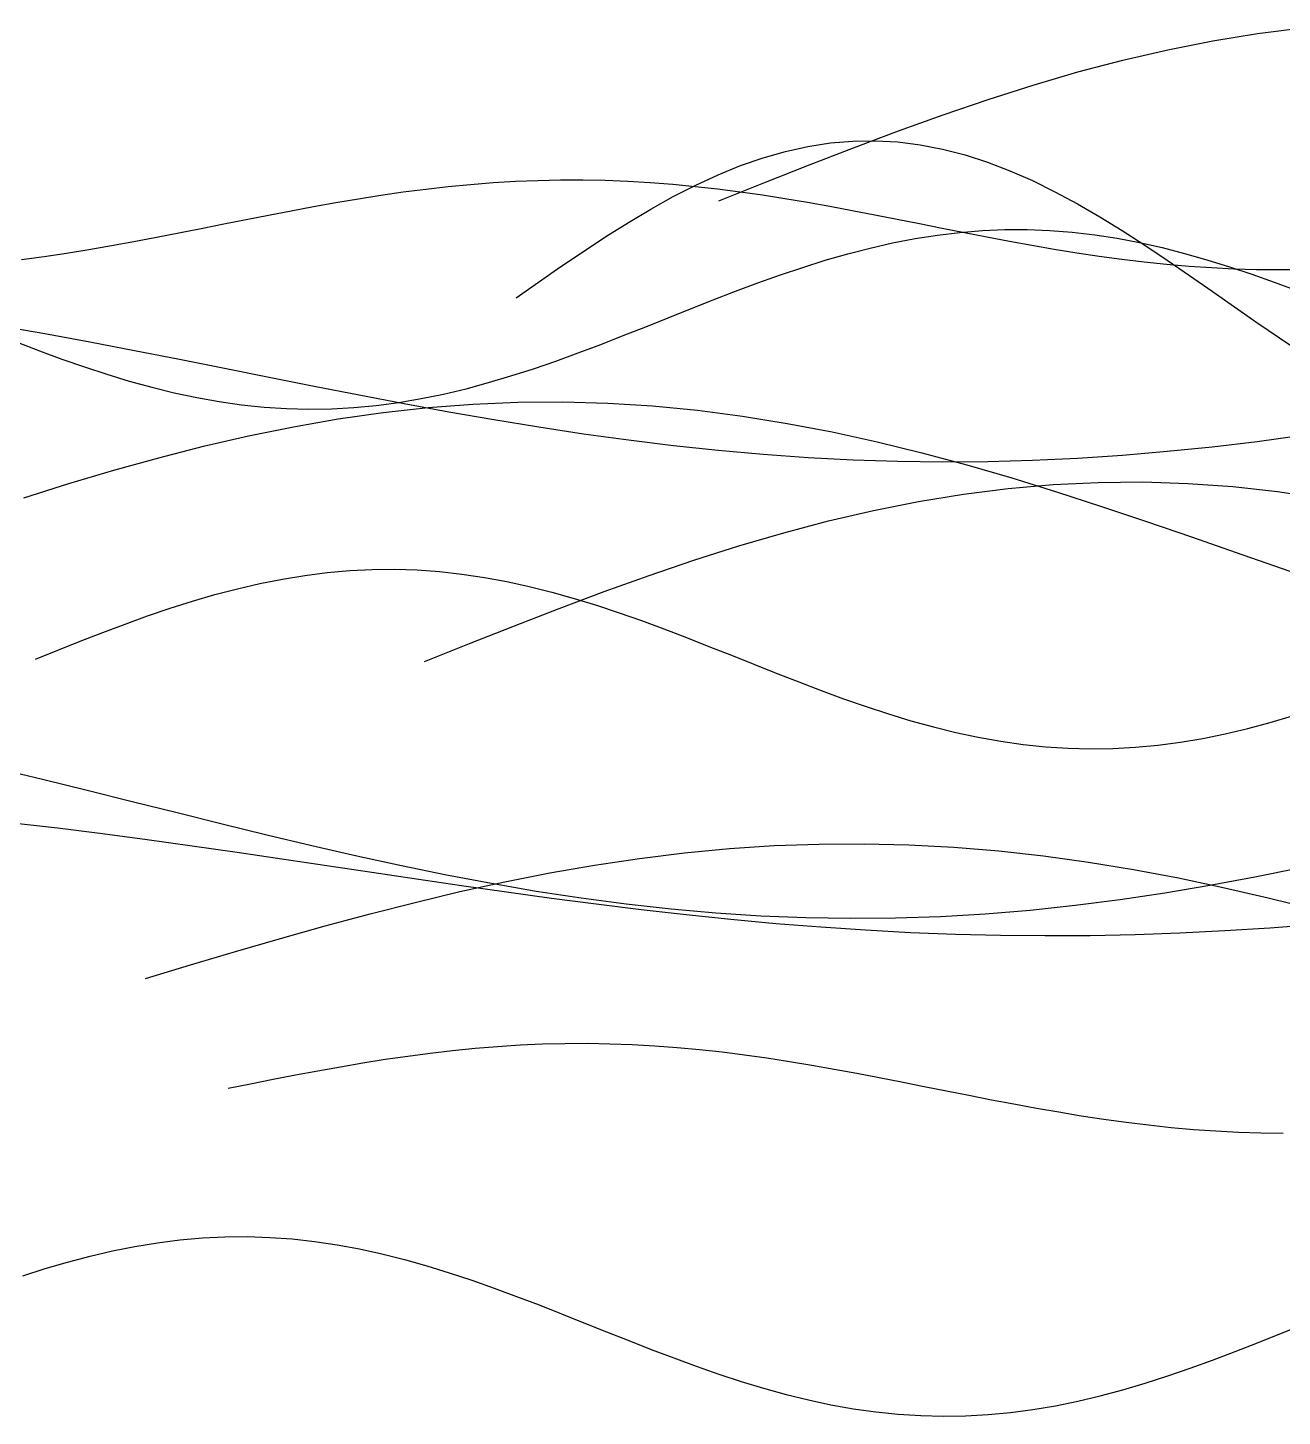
# Model space of a CAD drawing. Header units: metres. Extents: x -249 to 352, y -252 to 258.
# Drawn here: x -186.5 to -130.7, y 195.5 to 257.3 of the extents above; entities that cross this region are included whole.
import ezdxf

# ---------------------------------------------------------------- set-up
doc = ezdxf.new("R2010")
doc.units = ezdxf.units.M

msp = doc.modelspace()

# ---------------------------------------------------------------- linework, layer by layer
for p, q in [((-131.753, 257.07, -433.013), (-129.753, 257.322, -433.013)), ((-135.753, 256.346, -433.013), (-133.753, 256.744, -433.013)), ((-133.753, 256.744, -433.013), (-131.753, 257.07, -433.013)), ((-137.753, 255.881, -433.013), (-135.753, 256.346, -433.013)), ((-139.753, 255.353, -433.013), (-137.753, 255.881, -433.013)), ((-141.753, 254.768, -433.013), (-139.753, 255.353, -433.013)), ((-143.753, 254.131, -433.013), (-141.753, 254.768, -433.013)), ((-145.753, 253.449, -433.013), (-143.753, 254.131, -433.013)), ((-147.753, 252.729, -433.013), (-145.753, 253.449, -433.013)), ((-149.753, 251.978, -433.013), (-147.753, 252.729, -433.013)), ((-153.781, 251.533, -433.013), (-152.781, 251.818, -433.013)), ((-152.781, 251.818, -433.013), (-151.781, 252.039, -433.013)), ((-151.781, 252.039, -433.013), (-150.781, 252.192, -433.013)), ((-151.753, 251.203, -433.013), (-149.753, 251.978, -433.013)), ((-150.781, 252.192, -433.013), (-149.781, 252.277, -433.013)), ((-149.781, 252.277, -433.013), (-148.781, 252.291, -433.013)), ((-148.781, 252.291, -433.013), (-147.781, 252.236, -433.013)), ((-147.781, 252.236, -433.013), (-146.781, 252.111, -433.013)), ((-146.781, 252.111, -433.013), (-145.781, 251.918, -433.013)), ((-145.781, 251.918, -433.013), (-144.781, 251.659, -433.013)), ((-155.781, 250.777, -433.013), (-154.781, 251.184, -433.013)), ((-154.781, 251.184, -433.013), (-153.781, 251.533, -433.013)), ((-153.753, 250.413, -433.013), (-151.753, 251.203, -433.013)), ((-144.781, 251.659, -433.013), (-143.781, 251.337, -433.013)), ((-143.781, 251.337, -433.013), (-142.781, 250.954, -433.013)), ((-165.806, 250.426, -433.013), (-164.806, 250.486, -433.013)), ((-164.806, 250.486, -433.013), (-163.806, 250.526, -433.013)), ((-163.806, 250.526, -433.013), (-162.806, 250.547, -433.013)), ((-162.806, 250.547, -433.013), (-161.806, 250.548, -433.013)), ((-161.806, 250.548, -433.013), (-160.806, 250.529, -433.013)), ((-160.806, 250.529, -433.013), (-159.806, 250.49, -433.013)), ((-159.806, 250.49, -433.013), (-158.806, 250.431, -433.013)), ((-156.781, 250.316, -433.013), (-155.781, 250.777, -433.013)), ((-142.781, 250.954, -433.013), (-141.781, 250.514, -433.013)), ((-141.781, 250.514, -433.013), (-140.781, 250.022, -433.013)), ((-171.806, 249.707, -433.013), (-170.806, 249.864, -433.013)), ((-170.806, 249.864, -433.013), (-169.806, 250.008, -433.013)), ((-169.806, 250.008, -433.013), (-168.806, 250.137, -433.013)), ((-168.806, 250.137, -433.013), (-167.806, 250.251, -433.013)), ((-167.806, 250.251, -433.013), (-166.806, 250.347, -433.013)), ((-166.806, 250.347, -433.013), (-165.806, 250.426, -433.013)), ((-158.806, 250.431, -433.013), (-157.806, 250.354, -433.013)), ((-157.806, 250.354, -433.013), (-156.806, 250.259, -433.013)), ((-157.781, 249.804, -433.013), (-156.781, 250.316, -433.013)), ((-156.806, 250.259, -433.013), (-155.806, 250.147, -433.013)), ((-155.806, 250.147, -433.013), (-154.806, 250.019, -433.013)), ((-155.753, 249.614, -433.013), (-153.753, 250.413, -433.013)), ((-154.806, 250.019, -433.013), (-153.806, 249.876, -433.013)), ((-153.806, 249.876, -433.013), (-152.806, 249.72, -433.013)), ((-140.781, 250.022, -433.013), (-139.781, 249.483, -433.013)), ((-174.806, 249.173, -433.013), (-173.806, 249.36, -433.013)), ((-173.806, 249.36, -433.013), (-172.806, 249.538, -433.013)), ((-172.806, 249.538, -433.013), (-171.806, 249.707, -433.013)), ((-159.781, 248.65, -433.013), (-158.781, 249.247, -433.013)), ((-158.781, 249.247, -433.013), (-157.781, 249.804, -433.013)), ((-152.806, 249.72, -433.013), (-151.806, 249.552, -433.013)), ((-151.806, 249.552, -433.013), (-150.806, 249.374, -433.013)), ((-150.806, 249.374, -433.013), (-149.806, 249.188, -433.013)), ((-139.781, 249.483, -433.013), (-138.781, 248.903, -433.013)), ((-177.806, 248.584, -433.013), (-176.806, 248.783, -433.013)), ((-176.806, 248.783, -433.013), (-175.806, 248.98, -433.013)), ((-175.806, 248.98, -433.013), (-174.806, 249.173, -433.013)), ((-160.781, 248.02, -433.013), (-159.781, 248.65, -433.013)), ((-149.806, 249.188, -433.013), (-148.806, 248.996, -433.013)), ((-148.806, 248.996, -433.013), (-147.806, 248.799, -433.013)), ((-147.806, 248.799, -433.013), (-146.806, 248.599, -433.013)), ((-138.781, 248.903, -433.013), (-137.781, 248.286, -433.013)), ((-180.806, 247.991, -433.013), (-179.806, 248.186, -433.013)), ((-179.806, 248.186, -433.013), (-178.806, 248.384, -433.013)), ((-178.806, 248.384, -433.013), (-177.806, 248.584, -433.013)), ((-161.781, 247.363, -433.013), (-160.781, 248.02, -433.013)), ((-147.009, 247.932, -433.013), (-146.009, 248.089, -433.013)), ((-146.806, 248.599, -433.013), (-145.806, 248.4, -433.013)), ((-146.009, 248.089, -433.013), (-145.009, 248.208, -433.013)), ((-145.806, 248.4, -433.013), (-144.806, 248.201, -433.013)), ((-145.009, 248.208, -433.013), (-144.009, 248.289, -433.013)), ((-144.806, 248.201, -433.013), (-143.806, 248.006, -433.013)), ((-144.009, 248.289, -433.013), (-143.009, 248.331, -433.013)), ((-143.806, 248.006, -433.013), (-142.806, 247.817, -433.013)), ((-143.009, 248.331, -433.013), (-142.009, 248.333, -433.013)), ((-142.009, 248.333, -433.013), (-141.009, 248.294, -433.013)), ((-141.009, 248.294, -433.013), (-140.009, 248.216, -433.013)), ((-140.009, 248.216, -433.013), (-139.009, 248.1, -433.013)), ((-139.009, 248.1, -433.013), (-138.009, 247.945, -433.013)), ((-137.781, 248.286, -433.013), (-136.781, 247.639, -433.013)), ((-184.806, 247.287, -433.013), (-183.806, 247.449, -433.013)), ((-183.806, 247.449, -433.013), (-182.806, 247.621, -433.013)), ((-182.806, 247.621, -433.013), (-181.806, 247.802, -433.013)), ((-181.806, 247.802, -433.013), (-180.806, 247.991, -433.013)), ((-150.009, 247.253, -433.013), (-149.009, 247.511, -433.013)), ((-149.009, 247.511, -433.013), (-148.009, 247.738, -433.013)), ((-148.009, 247.738, -433.013), (-147.009, 247.932, -433.013)), ((-142.806, 247.817, -433.013), (-141.806, 247.635, -433.013)), ((-141.806, 247.635, -433.013), (-140.806, 247.462, -433.013)), ((-140.806, 247.462, -433.013), (-139.806, 247.3, -433.013)), ((-138.009, 247.945, -433.013), (-137.009, 247.755, -433.013)), ((-137.009, 247.755, -433.013), (-136.009, 247.531, -433.013)), ((-136.781, 247.639, -433.013), (-135.781, 246.969, -433.013)), ((-136.009, 247.531, -433.013), (-135.009, 247.274, -433.013)), ((-186.806, 247.004, -433.013), (-185.806, 247.139, -433.013)), ((-185.806, 247.139, -433.013), (-184.806, 247.287, -433.013)), ((-162.781, 246.685, -433.013), (-161.781, 247.363, -433.013)), ((-152.009, 246.651, -433.013), (-151.009, 246.965, -433.013)), ((-151.009, 246.965, -433.013), (-150.009, 247.253, -433.013)), ((-139.806, 247.3, -433.013), (-138.806, 247.15, -433.013)), ((-138.806, 247.15, -433.013), (-137.806, 247.015, -433.013)), ((-137.806, 247.015, -433.013), (-136.806, 246.894, -433.013)), ((-136.806, 246.894, -433.013), (-135.806, 246.791, -433.013)), ((-135.806, 246.791, -433.013), (-134.806, 246.704, -433.013)), ((-135.781, 246.969, -433.013), (-134.781, 246.282, -433.013)), ((-135.009, 247.274, -433.013), (-134.009, 246.989, -433.013)), ((-134.009, 246.989, -433.013), (-133.009, 246.676, -433.013)), ((-163.781, 245.993, -433.013), (-162.781, 246.685, -433.013)), ((-154.009, 245.956, -433.013), (-153.009, 246.313, -433.013)), ((-153.009, 246.313, -433.013), (-152.009, 246.651, -433.013)), ((-134.806, 246.704, -433.013), (-133.806, 246.637, -433.013)), ((-134.781, 246.282, -433.013), (-133.781, 245.585, -433.013)), ((-133.806, 246.637, -433.013), (-132.806, 246.588, -433.013)), ((-133.009, 246.676, -433.013), (-132.009, 246.341, -433.013)), ((-132.806, 246.588, -433.013), (-131.806, 246.559, -433.013)), ((-132.009, 246.341, -433.013), (-131.009, 245.985, -433.013)), ((-131.806, 246.559, -433.013), (-130.806, 246.55, -433.013)), ((-130.806, 246.55, -433.013), (-129.806, 246.561, -433.013)), ((-164.781, 245.294, -433.013), (-163.781, 245.993, -433.013)), ((-156.009, 245.197, -433.013), (-155.009, 245.583, -433.013)), ((-155.009, 245.583, -433.013), (-154.009, 245.956, -433.013)), ((-133.781, 245.585, -433.013), (-132.781, 244.885, -433.013)), ((-131.009, 245.985, -433.013), (-130.009, 245.613, -433.013)), ((-157.009, 244.803, -433.013), (-156.009, 245.197, -433.013)), ((-159.009, 244.004, -433.013), (-158.009, 244.404, -433.013)), ((-158.009, 244.404, -433.013), (-157.009, 244.803, -433.013)), ((-132.781, 244.885, -433.013), (-131.781, 244.19, -433.013)), ((-187.773, 244.053, -433.013), (-185.773, 243.7, -433.013)), ((-185.773, 243.7, -433.013), (-183.773, 243.331, -433.013)), ((-160.009, 243.608, -433.013), (-159.009, 244.004, -433.013)), ((-131.781, 244.19, -433.013), (-130.781, 243.505, -433.013)), ((-187.009, 243.315, -433.013), (-186.009, 242.934, -433.013)), ((-183.773, 243.331, -433.013), (-181.773, 242.948, -433.013)), ((-162.009, 242.841, -433.013), (-161.009, 243.219, -433.013)), ((-161.009, 243.219, -433.013), (-160.009, 243.608, -433.013)), ((-130.781, 243.505, -433.013), (-129.781, 242.839, -433.013)), ((-186.009, 242.934, -433.013), (-185.009, 242.567, -433.013)), ((-185.009, 242.567, -433.013), (-184.009, 242.217, -433.013)), ((-181.773, 242.948, -433.013), (-179.773, 242.555, -433.013)), ((-179.773, 242.555, -433.013), (-177.773, 242.157, -433.013)), ((-164.009, 242.134, -433.013), (-163.009, 242.478, -433.013)), ((-163.009, 242.478, -433.013), (-162.009, 242.841, -433.013)), ((-184.009, 242.217, -433.013), (-183.009, 241.889, -433.013)), ((-183.009, 241.889, -433.013), (-182.009, 241.586, -433.013)), ((-177.773, 242.157, -433.013), (-175.773, 241.757, -433.013)), ((-165.009, 241.812, -433.013), (-164.009, 242.134, -433.013)), ((-182.009, 241.586, -433.013), (-181.009, 241.31, -433.013)), ((-181.009, 241.31, -433.013), (-180.009, 241.064, -433.013)), ((-175.773, 241.757, -433.013), (-173.773, 241.36, -433.013)), ((-173.773, 241.36, -433.013), (-171.773, 240.969, -433.013)), ((-168.009, 241.008, -433.013), (-167.009, 241.246, -433.013)), ((-167.009, 241.246, -433.013), (-166.009, 241.515, -433.013)), ((-166.009, 241.515, -433.013), (-165.009, 241.812, -433.013)), ((-180.009, 241.064, -433.013), (-179.009, 240.85, -433.013)), ((-179.009, 240.85, -433.013), (-178.009, 240.672, -433.013)), ((-178.009, 240.672, -433.013), (-177.009, 240.53, -433.013)), ((-171.773, 240.969, -433.013), (-169.773, 240.588, -433.013)), ((-171.009, 240.501, -433.013), (-170.009, 240.633, -433.013)), ((-170.009, 240.633, -433.013), (-169.009, 240.803, -433.013)), ((-169.773, 240.588, -433.013), (-167.773, 240.221, -433.013)), ((-169.009, 240.803, -433.013), (-168.009, 241.008, -433.013)), ((-166.702, 240.558, -433.013), (-164.702, 240.642, -433.013)), ((-164.702, 240.642, -433.013), (-162.702, 240.657, -433.013)), ((-162.702, 240.657, -433.013), (-160.702, 240.602, -433.013)), ((-160.702, 240.602, -433.013), (-158.702, 240.477, -433.013)), ((-177.009, 240.53, -433.013), (-176.009, 240.427, -433.013)), ((-176.009, 240.427, -433.013), (-175.009, 240.362, -433.013)), ((-175.009, 240.362, -433.013), (-174.009, 240.337, -433.013)), ((-174.009, 240.337, -433.013), (-173.009, 240.352, -433.013)), ((-173.009, 240.352, -433.013), (-172.009, 240.407, -433.013)), ((-172.702, 239.898, -433.013), (-170.702, 240.184, -433.013)), ((-172.009, 240.407, -433.013), (-171.009, 240.501, -433.013)), ((-170.702, 240.184, -433.013), (-168.702, 240.405, -433.013)), ((-168.702, 240.405, -433.013), (-166.702, 240.558, -433.013)), ((-167.773, 240.221, -433.013), (-165.773, 239.871, -433.013)), ((-158.702, 240.477, -433.013), (-156.702, 240.284, -433.013)), ((-156.702, 240.284, -433.013), (-154.702, 240.025, -433.013)), ((-154.702, 240.025, -433.013), (-152.702, 239.702, -433.013)), ((-176.702, 239.143, -433.013), (-174.702, 239.55, -433.013)), ((-174.702, 239.55, -433.013), (-172.702, 239.898, -433.013)), ((-165.773, 239.871, -433.013), (-163.773, 239.543, -433.013)), ((-163.773, 239.543, -433.013), (-161.773, 239.24, -433.013)), ((-152.702, 239.702, -433.013), (-150.702, 239.319, -433.013)), ((-178.702, 238.681, -433.013), (-176.702, 239.143, -433.013)), ((-161.773, 239.24, -433.013), (-159.773, 238.964, -433.013)), ((-159.773, 238.964, -433.013), (-157.773, 238.718, -433.013)), ((-150.702, 239.319, -433.013), (-148.702, 238.88, -433.013)), ((-148.702, 238.88, -433.013), (-146.702, 238.388, -433.013)), ((-133.773, 238.662, -433.013), (-131.773, 238.9, -433.013)), ((-131.773, 238.9, -433.013), (-129.773, 239.169, -433.013)), ((-182.702, 237.612, -433.013), (-180.702, 238.169, -433.013)), ((-180.702, 238.169, -433.013), (-178.702, 238.681, -433.013)), ((-157.773, 238.718, -433.013), (-155.773, 238.504, -433.013)), ((-155.773, 238.504, -433.013), (-153.773, 238.326, -433.013)), ((-153.773, 238.326, -433.013), (-151.773, 238.184, -433.013)), ((-151.773, 238.184, -433.013), (-149.773, 238.081, -433.013)), ((-146.702, 238.388, -433.013), (-144.702, 237.849, -433.013)), ((-141.773, 238.061, -433.013), (-139.773, 238.155, -433.013)), ((-139.773, 238.155, -433.013), (-137.773, 238.288, -433.013)), ((-137.773, 238.288, -433.013), (-135.773, 238.457, -433.013)), ((-135.773, 238.457, -433.013), (-133.773, 238.662, -433.013)), ((-184.702, 237.016, -433.013), (-182.702, 237.612, -433.013)), ((-149.773, 238.081, -433.013), (-147.773, 238.016, -433.013)), ((-147.773, 238.016, -433.013), (-145.773, 237.991, -433.013)), ((-145.773, 237.991, -433.013), (-143.773, 238.006, -433.013)), ((-144.702, 237.849, -433.013), (-142.702, 237.268, -433.013)), ((-143.773, 238.006, -433.013), (-141.773, 238.061, -433.013)), ((-186.702, 236.386, -433.013), (-184.702, 237.016, -433.013)), ((-142.859, 236.802, -433.013), (-140.859, 236.977, -433.013)), ((-142.702, 237.268, -433.013), (-140.702, 236.652, -433.013)), ((-140.859, 236.977, -433.013), (-138.859, 237.073, -433.013)), ((-138.859, 237.073, -433.013), (-136.859, 237.09, -433.013)), ((-136.859, 237.09, -433.013), (-134.859, 237.026, -433.013)), ((-134.859, 237.026, -433.013), (-132.859, 236.884, -433.013)), ((-132.859, 236.884, -433.013), (-130.859, 236.663, -433.013)), ((-146.859, 236.223, -433.013), (-144.859, 236.549, -433.013)), ((-144.859, 236.549, -433.013), (-142.859, 236.802, -433.013)), ((-140.702, 236.652, -433.013), (-138.702, 236.005, -433.013)), ((-130.859, 236.663, -433.013), (-128.859, 236.367, -433.013)), ((-150.859, 235.36, -433.013), (-148.859, 235.825, -433.013)), ((-148.859, 235.825, -433.013), (-146.859, 236.223, -433.013)), ((-138.702, 236.005, -433.013), (-136.702, 235.335, -433.013)), ((-152.859, 234.832, -433.013), (-150.859, 235.36, -433.013)), ((-136.702, 235.335, -433.013), (-134.702, 234.648, -433.013)), ((-154.859, 234.247, -433.013), (-152.859, 234.832, -433.013)), ((-134.702, 234.648, -433.013), (-132.702, 233.951, -433.013)), ((-156.859, 233.61, -433.013), (-154.859, 234.247, -433.013)), ((-132.702, 233.951, -433.013), (-130.702, 233.251, -433.013)), ((-172.193, 233.146, -433.013), (-171.193, 233.194, -433.013)), ((-171.193, 233.194, -433.013), (-170.193, 233.202, -433.013)), ((-170.193, 233.202, -433.013), (-169.193, 233.171, -433.013)), ((-169.193, 233.171, -433.013), (-168.193, 233.099, -433.013)), ((-158.859, 232.928, -433.013), (-156.859, 233.61, -433.013)), ((-130.702, 233.251, -433.013), (-128.702, 232.556, -433.013)), ((-177.193, 232.337, -433.013), (-176.193, 232.57, -433.013)), ((-176.193, 232.57, -433.013), (-175.193, 232.769, -433.013)), ((-175.193, 232.769, -433.013), (-174.193, 232.932, -433.013)), ((-174.193, 232.932, -433.013), (-173.193, 233.058, -433.013)), ((-173.193, 233.058, -433.013), (-172.193, 233.146, -433.013)), ((-168.193, 233.099, -433.013), (-167.193, 232.989, -433.013)), ((-167.193, 232.989, -433.013), (-166.193, 232.841, -433.013)), ((-166.193, 232.841, -433.013), (-165.193, 232.657, -433.013)), ((-165.193, 232.657, -433.013), (-164.193, 232.438, -433.013)), ((-160.859, 232.208, -433.013), (-158.859, 232.928, -433.013)), ((-179.193, 231.781, -433.013), (-178.193, 232.073, -433.013)), ((-178.193, 232.073, -433.013), (-177.193, 232.337, -433.013)), ((-164.193, 232.438, -433.013), (-163.193, 232.187, -433.013)), ((-163.193, 232.187, -433.013), (-162.193, 231.906, -433.013)), ((-162.859, 231.457, -433.013), (-160.859, 232.208, -433.013)), ((-181.193, 231.122, -433.013), (-180.193, 231.463, -433.013)), ((-180.193, 231.463, -433.013), (-179.193, 231.781, -433.013)), ((-164.859, 230.682, -433.013), (-162.859, 231.457, -433.013)), ((-162.193, 231.906, -433.013), (-161.193, 231.598, -433.013)), ((-161.193, 231.598, -433.013), (-160.193, 231.266, -433.013)), ((-183.193, 230.386, -433.013), (-182.193, 230.762, -433.013)), ((-182.193, 230.762, -433.013), (-181.193, 231.122, -433.013)), ((-160.193, 231.266, -433.013), (-159.193, 230.914, -433.013)), ((-159.193, 230.914, -433.013), (-158.193, 230.544, -433.013)), ((-184.193, 229.999, -433.013), (-183.193, 230.386, -433.013)), ((-166.859, 229.892, -433.013), (-164.859, 230.682, -433.013)), ((-158.193, 230.544, -433.013), (-157.193, 230.161, -433.013)), ((-157.193, 230.161, -433.013), (-156.193, 229.769, -433.013)), ((-186.193, 229.204, -433.013), (-185.193, 229.603, -433.013)), ((-185.193, 229.603, -433.013), (-184.193, 229.999, -433.013)), ((-168.859, 229.093, -433.013), (-166.859, 229.892, -433.013)), ((-156.193, 229.769, -433.013), (-155.193, 229.37, -433.013)), ((-155.193, 229.37, -433.013), (-154.193, 228.971, -433.013)), ((-154.193, 228.971, -433.013), (-153.193, 228.573, -433.013)), ((-153.193, 228.573, -433.013), (-152.193, 228.182, -433.013)), ((-152.193, 228.182, -433.013), (-151.193, 227.801, -433.013)), ((-151.193, 227.801, -433.013), (-150.193, 227.434, -433.013)), ((-150.193, 227.434, -433.013), (-149.193, 227.085, -433.013)), ((-149.193, 227.085, -433.013), (-148.193, 226.757, -433.013)), ((-148.193, 226.757, -433.013), (-147.193, 226.453, -433.013)), ((-147.193, 226.453, -433.013), (-146.193, 226.177, -433.013)), ((-132.193, 226.113, -433.013), (-131.193, 226.382, -433.013)), ((-131.193, 226.382, -433.013), (-130.193, 226.679, -433.013)), ((-146.193, 226.177, -433.013), (-145.193, 225.931, -433.013)), ((-145.193, 225.931, -433.013), (-144.193, 225.718, -433.013)), ((-134.193, 225.67, -433.013), (-133.193, 225.875, -433.013)), ((-133.193, 225.875, -433.013), (-132.193, 226.113, -433.013)), ((-144.193, 225.718, -433.013), (-143.193, 225.539, -433.013)), ((-143.193, 225.539, -433.013), (-142.193, 225.398, -433.013)), ((-142.193, 225.398, -433.013), (-141.193, 225.294, -433.013)), ((-141.193, 225.294, -433.013), (-140.193, 225.229, -433.013)), ((-140.193, 225.229, -433.013), (-139.193, 225.204, -433.013)), ((-139.193, 225.204, -433.013), (-138.193, 225.219, -433.013)), ((-138.193, 225.219, -433.013), (-137.193, 225.274, -433.013)), ((-137.193, 225.274, -433.013), (-136.193, 225.368, -433.013)), ((-136.193, 225.368, -433.013), (-135.193, 225.501, -433.013)), ((-135.193, 225.501, -433.013), (-134.193, 225.67, -433.013)), ((-187.88, 224.329, -433.013), (-185.88, 223.851, -433.013)), ((-185.88, 223.851, -433.013), (-183.88, 223.36, -433.013)), ((-183.88, 223.36, -433.013), (-181.88, 222.862, -433.013)), ((-181.88, 222.862, -433.013), (-179.88, 222.363, -433.013)), ((-179.88, 222.363, -433.013), (-177.88, 221.866, -433.013)), ((-187.21, 221.91, -433.013), (-185.21, 221.679, -433.013)), ((-185.21, 221.679, -433.013), (-183.21, 221.43, -433.013)), ((-183.21, 221.43, -433.013), (-181.21, 221.166, -433.013)), ((-177.88, 221.866, -433.013), (-175.88, 221.377, -433.013)), ((-181.21, 221.166, -433.013), (-179.21, 220.889, -433.013)), ((-179.21, 220.889, -433.013), (-177.21, 220.601, -433.013)), ((-175.88, 221.377, -433.013), (-173.88, 220.901, -433.013)), ((-173.88, 220.901, -433.013), (-171.88, 220.442, -433.013)), ((-155.282, 220.761, -433.013), (-153.282, 220.892, -433.013)), ((-153.282, 220.892, -433.013), (-151.282, 220.964, -433.013)), ((-151.282, 220.964, -433.013), (-149.282, 220.977, -433.013)), ((-149.282, 220.977, -433.013), (-147.282, 220.929, -433.013)), ((-147.282, 220.929, -433.013), (-145.282, 220.822, -433.013)), ((-145.282, 220.822, -433.013), (-143.282, 220.657, -433.013)), ((-177.21, 220.601, -433.013), (-175.21, 220.307, -433.013)), ((-175.21, 220.307, -433.013), (-173.21, 220.008, -433.013)), ((-171.88, 220.442, -433.013), (-169.88, 220.005, -433.013)), ((-161.282, 220.028, -433.013), (-159.282, 220.326, -433.013)), ((-159.282, 220.326, -433.013), (-157.282, 220.571, -433.013)), ((-157.282, 220.571, -433.013), (-155.282, 220.761, -433.013)), ((-143.282, 220.657, -433.013), (-141.282, 220.435, -433.013)), ((-141.282, 220.435, -433.013), (-139.282, 220.158, -433.013)), ((-173.21, 220.008, -433.013), (-171.21, 219.708, -433.013)), ((-171.21, 219.708, -433.013), (-169.21, 219.41, -433.013)), ((-169.88, 220.005, -433.013), (-167.88, 219.595, -433.013)), ((-167.88, 219.595, -433.013), (-165.88, 219.216, -433.013)), ((-165.282, 219.283, -433.013), (-163.282, 219.679, -433.013)), ((-163.282, 219.679, -433.013), (-161.282, 220.028, -433.013)), ((-139.282, 220.158, -433.013), (-137.282, 219.83, -433.013)), ((-137.282, 219.83, -433.013), (-135.282, 219.453, -433.013)), ((-131.88, 219.498, -433.013), (-129.88, 219.901, -433.013)), ((-169.21, 219.41, -433.013), (-167.21, 219.117, -433.013)), ((-167.282, 218.844, -433.013), (-165.282, 219.283, -433.013)), ((-167.21, 219.117, -433.013), (-165.21, 218.831, -433.013)), ((-165.88, 219.216, -433.013), (-163.88, 218.871, -433.013)), ((-135.88, 218.791, -433.013), (-133.88, 219.127, -433.013)), ((-135.282, 219.453, -433.013), (-133.282, 219.032, -433.013)), ((-133.88, 219.127, -433.013), (-131.88, 219.498, -433.013)), ((-133.282, 219.032, -433.013), (-131.282, 218.57, -433.013)), ((-171.282, 217.856, -433.013), (-169.282, 218.367, -433.013)), ((-169.282, 218.367, -433.013), (-167.282, 218.844, -433.013)), ((-165.21, 218.831, -433.013), (-163.21, 218.556, -433.013)), ((-163.88, 218.871, -433.013), (-161.88, 218.563, -433.013)), ((-163.21, 218.556, -433.013), (-161.21, 218.294, -433.013)), ((-161.88, 218.563, -433.013), (-159.88, 218.297, -433.013)), ((-139.88, 218.237, -433.013), (-137.88, 218.493, -433.013)), ((-137.88, 218.493, -433.013), (-135.88, 218.791, -433.013)), ((-131.282, 218.57, -433.013), (-129.282, 218.072, -433.013)), ((-173.282, 217.316, -433.013), (-171.282, 217.856, -433.013)), ((-161.21, 218.294, -433.013), (-159.21, 218.048, -433.013)), ((-159.88, 218.297, -433.013), (-157.88, 218.074, -433.013)), ((-159.21, 218.048, -433.013), (-157.21, 217.82, -433.013)), ((-157.88, 218.074, -433.013), (-155.88, 217.897, -433.013)), ((-157.21, 217.82, -433.013), (-155.21, 217.613, -433.013)), ((-155.88, 217.897, -433.013), (-153.88, 217.767, -433.013)), ((-153.88, 217.767, -433.013), (-151.88, 217.686, -433.013)), ((-147.88, 217.674, -433.013), (-145.88, 217.742, -433.013)), ((-145.88, 217.742, -433.013), (-143.88, 217.86, -433.013)), ((-143.88, 217.86, -433.013), (-141.88, 218.025, -433.013)), ((-141.88, 218.025, -433.013), (-139.88, 218.237, -433.013)), ((-175.282, 216.752, -433.013), (-173.282, 217.316, -433.013)), ((-155.21, 217.613, -433.013), (-153.21, 217.429, -433.013)), ((-153.21, 217.429, -433.013), (-151.21, 217.269, -433.013)), ((-151.88, 217.686, -433.013), (-149.88, 217.655, -433.013)), ((-151.21, 217.269, -433.013), (-149.21, 217.135, -433.013)), ((-149.88, 217.655, -433.013), (-147.88, 217.674, -433.013)), ((-149.21, 217.135, -433.013), (-147.21, 217.029, -433.013)), ((-135.21, 217.007, -433.013), (-133.21, 217.106, -433.013)), ((-133.21, 217.106, -433.013), (-131.21, 217.233, -433.013)), ((-131.21, 217.233, -433.013), (-129.21, 217.387, -433.013)), ((-177.282, 216.171, -433.013), (-175.282, 216.752, -433.013)), ((-147.21, 217.029, -433.013), (-145.21, 216.951, -433.013)), ((-145.21, 216.951, -433.013), (-143.21, 216.903, -433.013)), ((-143.21, 216.903, -433.013), (-141.21, 216.884, -433.013)), ((-141.21, 216.884, -433.013), (-139.21, 216.895, -433.013)), ((-139.21, 216.895, -433.013), (-137.21, 216.936, -433.013)), ((-137.21, 216.936, -433.013), (-135.21, 217.007, -433.013)), ((-179.282, 215.578, -433.013), (-177.282, 216.171, -433.013)), ((-181.282, 214.979, -433.013), (-179.282, 215.578, -433.013)), ((-170.607, 211.376, -433.013), (-169.607, 211.522, -433.013)), ((-169.607, 211.522, -433.013), (-168.607, 211.654, -433.013)), ((-168.607, 211.654, -433.013), (-167.607, 211.77, -433.013)), ((-167.607, 211.77, -433.013), (-166.607, 211.87, -433.013)), ((-166.607, 211.87, -433.013), (-165.607, 211.951, -433.013)), ((-165.607, 211.951, -433.013), (-164.607, 212.015, -433.013)), ((-164.607, 212.015, -433.013), (-163.607, 212.058, -433.013)), ((-163.607, 212.058, -433.013), (-162.607, 212.082, -433.013)), ((-162.607, 212.082, -433.013), (-161.607, 212.087, -433.013)), ((-161.607, 212.087, -433.013), (-160.607, 212.071, -433.013)), ((-160.607, 212.071, -433.013), (-159.607, 212.035, -433.013)), ((-159.607, 212.035, -433.013), (-158.607, 211.98, -433.013)), ((-158.607, 211.98, -433.013), (-157.607, 211.906, -433.013)), ((-157.607, 211.906, -433.013), (-156.607, 211.814, -433.013)), ((-156.607, 211.814, -433.013), (-155.607, 211.704, -433.013)), ((-155.607, 211.704, -433.013), (-154.607, 211.579, -433.013)), ((-154.607, 211.579, -433.013), (-153.607, 211.438, -433.013)), ((-173.607, 210.866, -433.013), (-172.607, 211.046, -433.013)), ((-172.607, 211.046, -433.013), (-171.607, 211.217, -433.013)), ((-171.607, 211.217, -433.013), (-170.607, 211.376, -433.013)), ((-153.607, 211.438, -433.013), (-152.607, 211.284, -433.013)), ((-152.607, 211.284, -433.013), (-151.607, 211.118, -433.013)), ((-151.607, 211.118, -433.013), (-150.607, 210.942, -433.013)), ((-150.607, 210.942, -433.013), (-149.607, 210.757, -433.013)), ((-177.607, 210.087, -433.013), (-176.607, 210.287, -433.013)), ((-176.607, 210.287, -433.013), (-175.607, 210.485, -433.013)), ((-175.607, 210.485, -433.013), (-174.607, 210.678, -433.013)), ((-174.607, 210.678, -433.013), (-173.607, 210.866, -433.013)), ((-149.607, 210.757, -433.013), (-148.607, 210.566, -433.013)), ((-148.607, 210.566, -433.013), (-147.607, 210.37, -433.013)), ((-147.607, 210.37, -433.013), (-146.607, 210.171, -433.013)), ((-146.607, 210.171, -433.013), (-145.607, 209.971, -433.013)), ((-145.607, 209.971, -433.013), (-144.607, 209.772, -433.013)), ((-144.607, 209.772, -433.013), (-143.607, 209.576, -433.013)), ((-143.607, 209.576, -433.013), (-142.607, 209.386, -433.013)), ((-142.607, 209.386, -433.013), (-141.607, 209.202, -433.013)), ((-141.607, 209.202, -433.013), (-140.607, 209.028, -433.013)), ((-140.607, 209.028, -433.013), (-139.607, 208.864, -433.013)), ((-139.607, 208.864, -433.013), (-138.607, 208.712, -433.013)), ((-138.607, 208.712, -433.013), (-137.607, 208.574, -433.013)), ((-137.607, 208.574, -433.013), (-136.607, 208.451, -433.013)), ((-136.607, 208.451, -433.013), (-135.607, 208.344, -433.013)), ((-135.607, 208.344, -433.013), (-134.607, 208.255, -433.013)), ((-134.607, 208.255, -433.013), (-133.607, 208.184, -433.013)), ((-133.607, 208.184, -433.013), (-132.607, 208.132, -433.013)), ((-132.607, 208.132, -433.013), (-131.607, 208.1, -433.013)), ((-131.607, 208.1, -433.013), (-130.607, 208.088, -433.013)), ((-177.757, 203.466, -433.013), (-176.757, 203.475, -433.013)), ((-176.757, 203.475, -433.013), (-175.757, 203.443, -433.013)), ((-182.757, 202.842, -433.013), (-181.757, 203.041, -433.013)), ((-181.757, 203.041, -433.013), (-180.757, 203.205, -433.013)), ((-180.757, 203.205, -433.013), (-179.757, 203.331, -433.013)), ((-179.757, 203.331, -433.013), (-178.757, 203.418, -433.013)), ((-178.757, 203.418, -433.013), (-177.757, 203.466, -433.013)), ((-175.757, 203.443, -433.013), (-174.757, 203.372, -433.013)), ((-174.757, 203.372, -433.013), (-173.757, 203.262, -433.013)), ((-173.757, 203.262, -433.013), (-172.757, 203.114, -433.013)), ((-172.757, 203.114, -433.013), (-171.757, 202.929, -433.013)), ((-171.757, 202.929, -433.013), (-170.757, 202.71, -433.013)), ((-185.757, 202.053, -433.013), (-184.757, 202.346, -433.013)), ((-184.757, 202.346, -433.013), (-183.757, 202.61, -433.013)), ((-183.757, 202.61, -433.013), (-182.757, 202.842, -433.013)), ((-170.757, 202.71, -433.013), (-169.757, 202.459, -433.013)), ((-169.757, 202.459, -433.013), (-168.757, 202.178, -433.013)), ((-186.757, 201.735, -433.013), (-185.757, 202.053, -433.013)), ((-168.757, 202.178, -433.013), (-167.757, 201.87, -433.013)), ((-167.757, 201.87, -433.013), (-166.757, 201.538, -433.013)), ((-166.757, 201.538, -433.013), (-165.757, 201.186, -433.013)), ((-165.757, 201.186, -433.013), (-164.757, 200.816, -433.013)), ((-164.757, 200.816, -433.013), (-163.757, 200.433, -433.013)), ((-163.757, 200.433, -433.013), (-162.757, 200.041, -433.013)), ((-162.757, 200.041, -433.013), (-161.757, 199.643, -433.013)), ((-161.757, 199.643, -433.013), (-160.757, 199.243, -433.013)), ((-160.757, 199.243, -433.013), (-159.757, 198.845, -433.013)), ((-131.757, 198.748, -433.013), (-130.757, 199.144, -433.013)), ((-130.757, 199.144, -433.013), (-129.757, 199.544, -433.013)), ((-159.757, 198.845, -433.013), (-158.757, 198.454, -433.013)), ((-132.757, 198.359, -433.013), (-131.757, 198.748, -433.013)), ((-158.757, 198.454, -433.013), (-157.757, 198.073, -433.013)), ((-157.757, 198.073, -433.013), (-156.757, 197.706, -433.013)), ((-134.757, 197.618, -433.013), (-133.757, 197.981, -433.013)), ((-133.757, 197.981, -433.013), (-132.757, 198.359, -433.013)), ((-156.757, 197.706, -433.013), (-155.757, 197.357, -433.013)), ((-155.757, 197.357, -433.013), (-154.757, 197.029, -433.013)), ((-135.757, 197.274, -433.013), (-134.757, 197.618, -433.013)), ((-154.757, 197.029, -433.013), (-153.757, 196.725, -433.013)), ((-153.757, 196.725, -433.013), (-152.757, 196.449, -433.013)), ((-137.757, 196.654, -433.013), (-136.757, 196.951, -433.013)), ((-136.757, 196.951, -433.013), (-135.757, 197.274, -433.013)), ((-152.757, 196.449, -433.013), (-151.757, 196.203, -433.013)), ((-151.757, 196.203, -433.013), (-150.757, 195.99, -433.013)), ((-140.757, 195.943, -433.013), (-139.757, 196.147, -433.013)), ((-139.757, 196.147, -433.013), (-138.757, 196.385, -433.013)), ((-138.757, 196.385, -433.013), (-137.757, 196.654, -433.013)), ((-150.757, 195.99, -433.013), (-149.757, 195.812, -433.013)), ((-149.757, 195.812, -433.013), (-148.757, 195.67, -433.013)), ((-148.757, 195.67, -433.013), (-147.757, 195.566, -433.013)), ((-147.757, 195.566, -433.013), (-146.757, 195.502, -433.013)), ((-146.757, 195.502, -433.013), (-145.757, 195.477, -433.013)), ((-145.757, 195.477, -433.013), (-144.757, 195.492, -433.013)), ((-144.757, 195.492, -433.013), (-143.757, 195.547, -433.013)), ((-143.757, 195.547, -433.013), (-142.757, 195.641, -433.013)), ((-142.757, 195.641, -433.013), (-141.757, 195.773, -433.013)), ((-141.757, 195.773, -433.013), (-140.757, 195.943, -433.013))]:
    msp.add_line(p, q)

doc.saveas('drawing.dxf')
